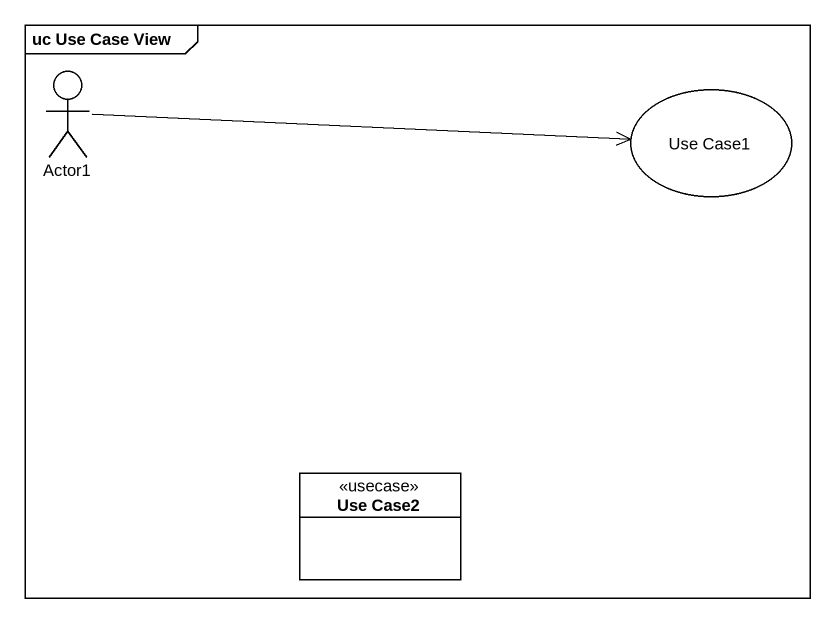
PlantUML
@startuml
mainframe uc Use Case View
allowmixing
hide circle
hide empty members
actor Actor1
usecase "Use Case1" as Use_Case1
class "Use Case2" as Use_Case2 <<usecase>>
Actor1 -right-> Use_Case1
@enduml
